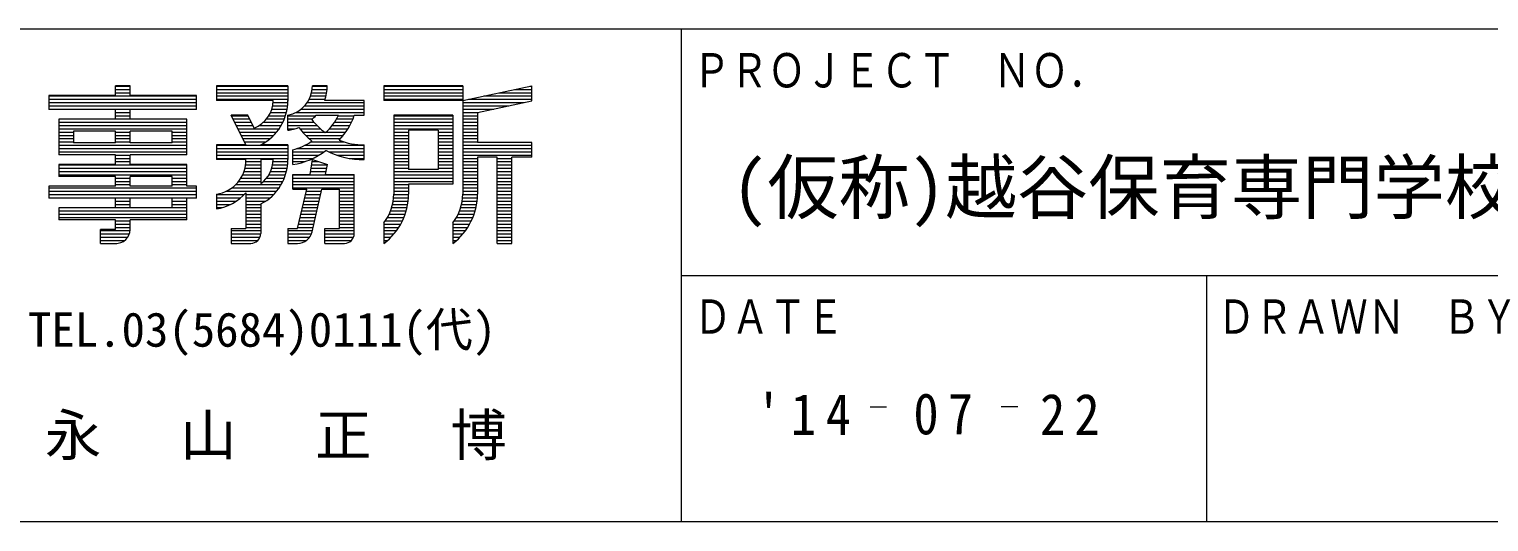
# Model space of a CAD drawing. Units: millimetres at full size, sheet at 1:200. Extents: x -919659 to 1109242, y -84607 to 904409.
# Drawn here: x -52515 to -36962, y 5797 to 11047 of the extents above; entities that cross this region are included whole.
import ezdxf
from ezdxf.enums import TextEntityAlignment as Align

# ---------------------------------------------------------------- set-up
doc = ezdxf.new("R2010")
doc.units = ezdxf.units.MM
doc.header["$LTSCALE"] = 200
doc.layers.add('7-8_', color=7, linetype='Continuous', lineweight=9)
doc.styles.add('ＭＳ ゴシック', font='')
doc.styles.get('ＭＳ ゴシック').set_extended_font_data('MS Gothic')

msp = doc.modelspace()

# ---------------------------------------------------------------- linework, layer by layer
at = {"layer": '7-8_', "color": 5, "lineweight": 5}
for p, q in [((1673.6, 11047.2), (-113726.4, 11047.2)), ((1673.6, 5797.2), (-113726.4, 5797.2))]:
    msp.add_line(p, q, dxfattribs=at)
at = {"layer": '7-8_', "color": 6, "lineweight": 20}
for p, q in [((-45568.7, 11047.2), (-45568.7, 5797.2)), ((-45568.7, 8422.2), (-23518.7, 8422.2)), ((-39968.7, 8422.2), (-39968.7, 5797.2)), ((-43554.8, 7022.2), (-43379.8, 7022.2)), ((-41982.5, 7022.2), (-42157.5, 7022.2))]:
    msp.add_line(p, q, dxfattribs=at)
at = {"layer": '7-8_', "color": 3, "lineweight": 13}
for p, q in [((-51596.9, 10339.6), (-51596.9, 10444.6)), ((-51439.4, 10444.6), (-51596.9, 10444.6)), ((-50520.7, 10444.6), (-50520.7, 10287.1)), ((-49759.5, 10444.6), (-50520.7, 10444.6)), ((-49759.5, 10444.6), (-49759.5, 10281.1)), ((-49339.4, 10444.6), (-49496.9, 10444.6)), ((-48735.7, 10444.6), (-48735.7, 10287.1)), ((-47895.7, 10444.6), (-48735.7, 10444.6)), ((-47895.7, 10287.1), (-47160.7, 10444.6)), ((-47895.7, 10444.6), (-47895.7, 9289.6)), ((-47160.7, 10283.9), (-47160.7, 10444.6)), ((-51596.9, 10339.6), (-52305.7, 10339.6)), ((-52305.7, 10339.6), (-52305.7, 10192.6)), ((-50730.7, 10192.6), (-50730.7, 10339.6)), ((-49916.9, 10287.1), (-50520.7, 10287.1)), ((-48945.7, 10287.1), (-49366.1, 10287.1)), ((-48945.7, 10129.6), (-48945.7, 10287.1)), ((-47895.7, 10287.1), (-48735.7, 10287.1)), ((-47738.2, 10158), (-47160.7, 10283.9)), ((-51596.9, 10192.6), (-52305.7, 10192.6)), ((-51596.9, 10087.6), (-51596.9, 10192.6)), ((-50730.7, 10192.6), (-51439.4, 10192.6)), ((-51439.4, 10087.6), (-51439.4, 10192.6)), ((-50205.7, 9814.6), (-50363.2, 10129.6)), ((-50187.1, 10129.6), (-50363.2, 10129.6)), ((-50118.8, 9993.1), (-50187.1, 10129.6)), ((-49759.5, 9970.3), (-49759.5, 10129.6)), ((-49458, 10129.6), (-49219.6, 10129.6)), ((-49050.7, 10129.6), (-48945.7, 10129.6)), ((-48630.7, 10129.6), (-48630.7, 9289.6)), ((-48000.7, 10129.6), (-48630.7, 10129.6)), ((-48000.7, 10129.6), (-48000.7, 9394.6)), ((-47738.2, 10158), (-47738.2, 9840.8)), ((-51596.9, 10087.6), (-52200.7, 10087.6)), ((-52200.7, 10087.6), (-52200.7, 9709.6)), ((-51596.9, 9961.6), (-52043.2, 9961.6)), ((-52043.2, 9961.6), (-52043.2, 9835.6)), ((-51596.9, 9835.6), (-51596.9, 9961.6)), ((-50835.7, 10087.6), (-51439.4, 10087.6)), ((-50993.2, 9961.6), (-51439.4, 9961.6)), ((-51439.4, 9835.6), (-51439.4, 9961.6)), ((-50993.2, 9835.6), (-50993.2, 9961.6)), ((-50835.7, 9709.6), (-50835.7, 10087.6)), ((-49759.5, 9972.1), (-49746.6, 9972.1)), ((-49642.9, 9999.7), (-49640.8, 9999)), ((-48158.2, 9972.1), (-48158.2, 9552)), ((-51596.9, 9835.6), (-52043.2, 9835.6)), ((-50993.2, 9835.6), (-51439.4, 9835.6)), ((-50205.7, 9814.6), (-50520.7, 9814.6)), ((-50520.7, 9814.6), (-50520.7, 9657.1)), ((-49759.5, 9814.6), (-50048.2, 9814.6)), ((-49759.5, 9814.6), (-49759.5, 9657.1)), ((-49506.4, 9858), (-49506.4, 9852.6)), ((-49356.8, 9945.2), (-49360.7, 9945.2)), ((-49212.8, 9864.6), (-49212.8, 9864.3)), ((-48945.7, 9657.1), (-48945.7, 9814.6)), ((-47160.7, 9840.8), (-47738.2, 9840.8)), ((-47160.7, 9683.3), (-47160.7, 9840.8)), ((-51596.9, 9709.6), (-52200.7, 9709.6)), ((-51596.9, 9604.6), (-51596.9, 9709.6)), ((-50835.7, 9709.6), (-51439.4, 9709.6)), ((-51439.4, 9604.6), (-51439.4, 9709.6)), ((-50205.7, 9657.1), (-50520.7, 9657.1)), ((-50048.2, 9657.1), (-50048.2, 9401.2)), ((-49916.9, 9657.1), (-50048.2, 9657.1)), ((-49707, 9604.6), (-49707, 9762.1)), ((-49521.2, 9499.6), (-49496.9, 9657.1)), ((-49496.9, 9657.1), (-49335.3, 9604.6)), ((-49354.1, 9753.4), (-49349.2, 9753.4)), ((-48960.3, 9657.1), (-48945.7, 9657.1)), ((-47738.2, 9683.3), (-47738.2, 9289.6)), ((-47528.2, 9683.3), (-47738.2, 9683.3)), ((-47528.2, 8764.6), (-47528.2, 9683.3)), ((-47160.7, 9683.3), (-47370.7, 9683.3)), ((-47370.7, 8764.6), (-47370.7, 9683.3)), ((-51596.9, 9604.6), (-52200.7, 9604.6)), ((-52200.7, 9604.6), (-52200.7, 9478.5)), ((-50835.7, 9604.6), (-51439.4, 9604.6)), ((-50835.7, 9373.6), (-50835.7, 9604.6)), ((-49707, 9499.6), (-49521.2, 9499.6)), ((-49707, 9342.1), (-49707, 9499.6)), ((-49359.5, 9499.6), (-49335.3, 9604.6)), ((-49359.5, 9499.6), (-49050.7, 9499.6)), ((-49050.7, 8869.6), (-49050.7, 9499.6)), ((-48158.2, 9552), (-48473.2, 9552)), ((-51596.9, 9373.6), (-52305.7, 9373.6)), ((-52305.7, 9373.6), (-52305.7, 9247.6)), ((-51596.9, 9478.5), (-52200.7, 9478.5)), ((-51596.9, 9373.6), (-51596.9, 9478.5)), ((-50993.2, 9478.5), (-51439.4, 9478.5)), ((-51439.4, 9373.6), (-51439.4, 9478.5)), ((-50993.2, 9373.6), (-51439.4, 9373.6)), ((-50993.2, 9373.6), (-50993.2, 9478.5)), ((-50730.7, 9373.6), (-50835.7, 9373.6)), ((-50730.7, 9247.6), (-50730.7, 9373.6)), ((-49707, 9342.1), (-49557.5, 9342.1)), ((-49654.5, 8922), (-49557.5, 9342.1)), ((-49501, 8886.6), (-49395.9, 9342.1)), ((-49395.9, 9342.1), (-49208.2, 9342.1)), ((-49208.2, 8922), (-49208.2, 9342.1)), ((-48473.2, 9394.6), (-48473.2, 9289.6)), ((-48000.7, 9394.6), (-48473.2, 9394.6)), ((-51596.9, 9247.6), (-52305.7, 9247.6)), ((-51596.9, 9142.6), (-51596.9, 9247.6)), ((-50993.2, 9247.6), (-51439.4, 9247.6)), ((-51439.4, 9142.6), (-51439.4, 9247.6)), ((-50993.2, 9142.6), (-50993.2, 9247.6)), ((-50835.7, 9016.5), (-50835.7, 9247.6)), ((-50730.7, 9247.6), (-50835.7, 9247.6)), ((-50520.7, 9289.6), (-50520.7, 9132.1)), ((-50205.7, 9304.9), (-50205.7, 8922)), ((-50048.2, 9184.6), (-50048.2, 8869.6)), ((-51596.9, 9142.6), (-52200.7, 9142.6)), ((-52200.7, 9142.6), (-52200.7, 9016.5)), ((-50993.2, 9142.6), (-51439.4, 9142.6)), ((-51596.9, 9016.5), (-52200.7, 9016.5)), ((-51754.4, 8764.6), (-51754.4, 8911.6)), ((-51596.9, 8911.6), (-51754.4, 8911.6)), ((-51596.9, 8911.6), (-51596.9, 9016.5)), ((-50835.7, 9016.5), (-51439.4, 9016.5)), ((-51439.4, 8911.6), (-51439.4, 9016.5)), ((-50363.2, 8922), (-50363.2, 8764.6)), ((-50363.2, 8922), (-50205.7, 8922)), ((-49759.5, 8922), (-49654.5, 8922)), ((-49365.7, 8922), (-49208.2, 8922)), ((-49365.7, 8764.6), (-49365.7, 8922)), ((-48735.7, 8983.4), (-48735.7, 8764.6)), ((-48000.7, 8983.4), (-48000.7, 8764.6)), ((-51754.4, 8764.6), (-51579.6, 8764.6)), ((-50363.2, 8764.6), (-50153.2, 8764.6)), ((-49365.7, 8764.6), (-49155.7, 8764.6)), ((-47528.2, 8764.6), (-47370.7, 8764.6))]:
    msp.add_line(p, q, dxfattribs=at)
at = {"layer": '7-8_'}
for p, q in [((-51596.9, 10440.6), (-51439.4, 10440.6)), ((-50520.7, 10440.6), (-49759.5, 10440.6)), ((-49497, 10440.5), (-49339.5, 10440.5)), ((-48735.7, 10440.5), (-47895.7, 10440.5)), ((-47179.4, 10440.6), (-47160.7, 10440.6)), ((-52305.7, 10335.6), (-50730.7, 10335.6)), ((-52305.7, 10300.5), (-50730.7, 10300.5)), ((-52305.7, 10265.6), (-50730.7, 10265.6)), ((-51596.9, 10405.5), (-51439.4, 10405.5)), ((-51596.9, 10370.6), (-51439.4, 10370.6)), ((-50520.7, 10405.5), (-49759.5, 10405.5)), ((-50520.7, 10370.6), (-49759.5, 10370.6)), ((-50520.7, 10335.6), (-49759.5, 10335.6)), ((-50520.7, 10300.5), (-49759.5, 10300.5)), ((-49917.7, 10265.6), (-49759.7, 10265.6)), ((-49551.6, 10265.6), (-48945.7, 10265.6)), ((-49531.1, 10300.5), (-49361.7, 10300.5)), ((-49516.1, 10335.6), (-49352.1, 10335.6)), ((-49505.6, 10370.6), (-49345.2, 10370.6)), ((-49499.3, 10405.5), (-49341, 10405.5)), ((-48735.7, 10405.5), (-47895.7, 10405.5)), ((-48735.7, 10370.6), (-47895.7, 10370.6)), ((-48735.7, 10335.6), (-47895.7, 10335.6)), ((-48735.7, 10300.5), (-47895.7, 10300.5)), ((-47895.7, 10265.6), (-47245, 10265.6)), ((-47832.7, 10300.5), (-47160.7, 10300.5)), ((-47669.4, 10335.6), (-47160.7, 10335.6)), ((-47506, 10370.6), (-47160.7, 10370.6)), ((-47342.7, 10405.5), (-47160.7, 10405.5)), ((-52305.7, 10230.6), (-50730.7, 10230.6)), ((-52305.7, 10195.6), (-50730.7, 10195.6)), ((-51596.9, 10160.5), (-51439.4, 10160.5)), ((-51596.9, 10125.5), (-51439.4, 10125.5)), ((-50361.2, 10125.5), (-50185.1, 10125.5)), ((-49961.5, 10125.5), (-49783.9, 10125.5)), ((-49943.4, 10160.5), (-49774.1, 10160.5)), ((-49930.5, 10195.6), (-49766.9, 10195.6)), ((-49922, 10230.6), (-49762.1, 10230.6)), ((-49759.5, 10125.5), (-49461.6, 10125.5)), ((-49669.2, 10160.5), (-48945.7, 10160.5)), ((-49615.8, 10195.5), (-48945.7, 10195.5)), ((-49579, 10230.6), (-48945.7, 10230.6)), ((-49221.4, 10125.5), (-49052, 10125.5)), ((-48630.7, 10125.5), (-48000.7, 10125.5)), ((-47895.7, 10230.6), (-47405.4, 10230.6)), ((-47895.7, 10195.6), (-47565.8, 10195.6)), ((-47895.7, 10160.5), (-47726.2, 10160.5)), ((-47895.7, 10125.5), (-47738.2, 10125.5)), ((-52200.7, 10055.6), (-50835.7, 10055.6)), ((-52200.7, 10020.6), (-50835.7, 10020.6)), ((-52200.7, 9985.6), (-50835.7, 9985.6)), ((-51596.9, 10090.6), (-51439.4, 10090.6)), ((-50343.7, 10090.6), (-50167.6, 10090.6)), ((-50326.2, 10055.6), (-50150.1, 10055.6)), ((-50308.7, 10020.6), (-50132.6, 10020.6)), ((-50291.2, 9985.6), (-49852.3, 9985.6)), ((-50064, 10020.6), (-49830.2, 10020.6)), ((-50018.3, 10055.6), (-49811.6, 10055.6)), ((-49985.7, 10090.6), (-49796.3, 10090.6)), ((-49759.5, 10090.6), (-49496.4, 10090.6)), ((-49759.5, 10055.6), (-49481.9, 10055.6)), ((-49759.5, 10020.6), (-49449.4, 10020.6)), ((-49759.5, 9985.6), (-49684.7, 9985.6)), ((-49630.4, 9985.6), (-49411.9, 9985.6)), ((-49315.1, 9985.6), (-49118.1, 9985.6)), ((-49285.3, 10020.6), (-49097.9, 10020.6)), ((-49260.2, 10055.6), (-49080.3, 10055.6)), ((-49239.1, 10090.6), (-49065, 10090.6)), ((-48630.7, 10090.6), (-48000.7, 10090.6)), ((-48630.7, 10055.6), (-48000.7, 10055.6)), ((-48630.7, 10020.6), (-48000.7, 10020.6)), ((-48630.7, 9985.6), (-48000.7, 9985.6)), ((-47895.7, 10090.6), (-47738.2, 10090.6)), ((-47895.7, 10055.6), (-47738.2, 10055.6)), ((-47895.7, 10020.6), (-47738.2, 10020.6)), ((-47895.7, 9985.6), (-47738.2, 9985.6)), ((-52200.7, 9950.6), (-52043.2, 9950.6)), ((-52200.7, 9915.5), (-52043.2, 9915.5)), ((-52200.7, 9880.5), (-52043.2, 9880.5)), ((-52200.7, 9845.6), (-52043.2, 9845.6)), ((-52200.7, 9810.6), (-50835.7, 9810.6)), ((-51596.9, 9950.6), (-51439.4, 9950.6)), ((-51596.9, 9915.5), (-51439.4, 9915.5)), ((-51596.9, 9880.5), (-51439.4, 9880.5)), ((-51596.9, 9845.6), (-51439.4, 9845.6)), ((-50993.2, 9950.6), (-50835.7, 9950.6)), ((-50993.2, 9915.5), (-50835.7, 9915.5)), ((-50993.2, 9880.5), (-50835.7, 9880.5)), ((-50993.2, 9845.6), (-50835.7, 9845.6)), ((-50520.7, 9810.6), (-49759.5, 9810.6)), ((-50273.7, 9950.6), (-49878.6, 9950.6)), ((-50256.2, 9915.5), (-49910, 9915.5)), ((-50238.7, 9880.5), (-49948, 9880.5)), ((-50221.2, 9845.6), (-49994.9, 9845.6)), ((-49601.2, 9950.6), (-49368.1, 9950.6)), ((-49577.2, 9810.6), (-48945.7, 9810.6)), ((-49568.8, 9915.5), (-49167.5, 9915.5)), ((-49532.4, 9880.5), (-49197.7, 9880.5)), ((-49516.9, 9845.6), (-49159.5, 9845.6)), ((-49350.8, 9950.6), (-49141.2, 9950.6)), ((-48630.7, 9950.6), (-48473.2, 9950.6)), ((-48630.7, 9915.5), (-48473.2, 9915.5)), ((-48630.7, 9880.5), (-48473.2, 9880.5)), ((-48630.7, 9845.6), (-48473.2, 9845.6)), ((-48630.7, 9810.6), (-48473.2, 9810.6)), ((-48158.2, 9950.6), (-48000.7, 9950.6)), ((-48158.2, 9915.5), (-48000.7, 9915.5)), ((-48158.2, 9880.5), (-48000.7, 9880.5)), ((-48158.2, 9845.6), (-48000.7, 9845.6)), ((-48158.2, 9810.6), (-48000.7, 9810.6)), ((-47895.7, 9950.6), (-47738.2, 9950.6)), ((-47895.7, 9915.5), (-47738.2, 9915.5)), ((-47895.7, 9880.5), (-47738.2, 9880.5)), ((-47895.7, 9845.6), (-47738.2, 9845.6)), ((-47895.7, 9810.6), (-47160.7, 9810.6)), ((-52200.7, 9775.6), (-50835.7, 9775.6)), ((-52200.7, 9740.6), (-50835.7, 9740.6)), ((-51596.9, 9705.6), (-51439.4, 9705.6)), ((-51596.9, 9670.6), (-51439.4, 9670.6)), ((-50520.7, 9775.6), (-49759.5, 9775.6)), ((-50520.7, 9740.6), (-49759.5, 9740.6)), ((-50520.7, 9705.6), (-49759.5, 9705.6)), ((-50520.7, 9670.6), (-49759.5, 9670.6)), ((-49707, 9740.6), (-49371.4, 9740.6)), ((-49707, 9705.5), (-49424.3, 9705.5)), ((-49707, 9670.5), (-49489.3, 9670.5)), ((-49660.8, 9775.6), (-48945.7, 9775.6)), ((-49323.2, 9740.6), (-48945.7, 9740.6)), ((-49238.2, 9705.5), (-48945.7, 9705.5)), ((-49105.1, 9670.5), (-48945.7, 9670.5)), ((-48630.7, 9775.6), (-48473.2, 9775.6)), ((-48630.7, 9740.6), (-48473.2, 9740.6)), ((-48630.7, 9705.6), (-48473.2, 9705.6)), ((-48630.7, 9670.6), (-48473.2, 9670.6)), ((-48158.2, 9775.6), (-48000.7, 9775.6)), ((-48158.2, 9740.6), (-48000.7, 9740.6)), ((-48158.2, 9705.6), (-48000.7, 9705.6)), ((-48158.2, 9670.6), (-48000.7, 9670.6)), ((-47895.7, 9775.6), (-47160.7, 9775.6)), ((-47895.7, 9740.6), (-47160.7, 9740.6)), ((-47895.7, 9705.6), (-47160.7, 9705.6)), ((-47895.7, 9670.6), (-47738.2, 9670.6)), ((-47528.2, 9670.6), (-47370.7, 9670.6)), ((-52200.7, 9600.5), (-50835.7, 9600.5)), ((-52200.7, 9565.6), (-50835.7, 9565.6)), ((-52200.7, 9530.6), (-50835.7, 9530.6)), ((-52200.7, 9495.6), (-50835.7, 9495.6)), ((-51596.9, 9635.5), (-51439.4, 9635.5)), ((-50240, 9495.6), (-50048.2, 9495.6)), ((-50225.8, 9530.6), (-50048.2, 9530.6)), ((-50215.5, 9565.6), (-50048.2, 9565.6)), ((-50209, 9600.5), (-50048.2, 9600.5)), ((-50205.9, 9635.5), (-50048.2, 9635.5)), ((-49961.5, 9495.6), (-49783.9, 9495.6)), ((-49943.4, 9530.6), (-49774.1, 9530.6)), ((-49930.5, 9565.6), (-49766.9, 9565.6)), ((-49922, 9600.5), (-49762.1, 9600.5)), ((-49917.7, 9635.5), (-49759.7, 9635.5)), ((-49707, 9635.5), (-49576.1, 9635.5)), ((-49707, 9495.6), (-49050.7, 9495.6)), ((-49516.4, 9530.6), (-49352.4, 9530.6)), ((-49511, 9565.6), (-49344.3, 9565.6)), ((-49505.6, 9600.5), (-49336.2, 9600.5)), ((-49500.3, 9635.5), (-49430.7, 9635.5)), ((-48630.7, 9635.6), (-48473.2, 9635.6)), ((-48630.7, 9600.5), (-48473.2, 9600.5)), ((-48630.7, 9565.6), (-48473.2, 9565.6)), ((-48630.7, 9530.6), (-48000.7, 9530.6)), ((-48630.7, 9495.6), (-48000.7, 9495.6)), ((-48158.2, 9635.6), (-48000.7, 9635.6)), ((-48158.2, 9600.5), (-48000.7, 9600.5)), ((-48158.2, 9565.6), (-48000.7, 9565.6)), ((-47895.7, 9635.6), (-47738.2, 9635.6)), ((-47895.7, 9600.5), (-47738.2, 9600.5)), ((-47895.7, 9565.6), (-47738.2, 9565.6)), ((-47895.7, 9530.6), (-47738.2, 9530.6)), ((-47895.7, 9495.6), (-47738.2, 9495.6)), ((-47528.2, 9635.6), (-47370.7, 9635.6)), ((-47528.2, 9600.5), (-47370.7, 9600.5)), ((-47528.2, 9565.6), (-47370.7, 9565.6)), ((-47528.2, 9530.6), (-47370.7, 9530.6)), ((-47528.2, 9495.6), (-47370.7, 9495.6)), ((-52305.7, 9355.5), (-50730.7, 9355.5)), ((-51596.9, 9460.5), (-51439.4, 9460.5)), ((-51596.9, 9425.5), (-51439.4, 9425.5)), ((-51596.9, 9390.5), (-51439.4, 9390.5)), ((-50993.2, 9460.5), (-50835.7, 9460.5)), ((-50993.2, 9425.5), (-50835.7, 9425.5)), ((-50993.2, 9390.5), (-50835.7, 9390.5)), ((-50355.7, 9355.5), (-49852.3, 9355.5)), ((-50314.3, 9390.5), (-49830.2, 9390.5)), ((-50283.1, 9425.5), (-50048.2, 9425.5)), ((-50258.8, 9460.5), (-50048.2, 9460.5)), ((-50018.3, 9425.5), (-49811.6, 9425.5)), ((-49985.7, 9460.5), (-49796.3, 9460.5)), ((-49707, 9460.5), (-49050.7, 9460.5)), ((-49707, 9425.5), (-49050.7, 9425.5)), ((-49707, 9390.5), (-49050.7, 9390.5)), ((-49707, 9355.5), (-49050.7, 9355.5)), ((-48630.7, 9460.6), (-48000.7, 9460.6)), ((-48630.7, 9425.6), (-48000.7, 9425.6)), ((-48630.7, 9390.5), (-48473.2, 9390.5)), ((-48630.7, 9355.5), (-48473.2, 9355.5)), ((-47895.7, 9460.6), (-47738.2, 9460.6)), ((-47895.7, 9425.6), (-47738.2, 9425.6)), ((-47895.7, 9390.5), (-47738.2, 9390.5)), ((-47895.7, 9355.5), (-47738.2, 9355.5)), ((-47528.2, 9460.6), (-47370.7, 9460.6)), ((-47528.2, 9425.6), (-47370.7, 9425.6)), ((-47528.2, 9390.5), (-47370.7, 9390.5)), ((-47528.2, 9355.5), (-47370.7, 9355.5)), ((-52305.7, 9320.6), (-50730.7, 9320.6)), ((-52305.7, 9285.6), (-50730.7, 9285.6)), ((-52305.7, 9250.6), (-50730.7, 9250.6)), ((-51596.9, 9215.5), (-51439.4, 9215.5)), ((-51596.9, 9180.5), (-51439.4, 9180.5)), ((-50993.2, 9215.5), (-50835.7, 9215.5)), ((-50993.2, 9180.5), (-50835.7, 9180.5)), ((-50520.7, 9285.6), (-50223.7, 9285.6)), ((-50520.7, 9250.6), (-50261.5, 9250.6)), ((-50520.7, 9215.5), (-50308.1, 9215.5)), ((-50520.7, 9180.5), (-50368.6, 9180.5)), ((-50415.1, 9320.6), (-49878.6, 9320.6)), ((-50205.7, 9285.6), (-49910.1, 9285.6)), ((-50205.7, 9250.6), (-49948, 9250.6)), ((-50205.7, 9215.5), (-49994.9, 9215.5)), ((-50205.7, 9180.5), (-50048.2, 9180.5)), ((-49594.8, 9180.5), (-49433.1, 9180.5)), ((-49586.7, 9215.5), (-49425.1, 9215.5)), ((-49578.6, 9250.6), (-49417, 9250.6)), ((-49570.6, 9285.6), (-49408.9, 9285.6)), ((-49562.5, 9320.6), (-49400.8, 9320.6)), ((-49208.2, 9320.6), (-49050.7, 9320.6)), ((-49208.2, 9285.6), (-49050.7, 9285.6)), ((-49208.2, 9250.6), (-49050.7, 9250.6)), ((-49208.2, 9215.5), (-49050.7, 9215.5)), ((-49208.2, 9180.5), (-49050.7, 9180.5)), ((-48642.7, 9180.5), (-48482.3, 9180.5)), ((-48636.2, 9215.5), (-48477.4, 9215.5)), ((-48632.2, 9250.6), (-48474.4, 9250.6)), ((-48630.7, 9320.6), (-48473.2, 9320.6)), ((-48630.7, 9285.6), (-48473.2, 9285.6)), ((-47907.7, 9180.5), (-47747.3, 9180.5)), ((-47901.2, 9215.5), (-47742.4, 9215.5)), ((-47897.2, 9250.6), (-47739.3, 9250.6)), ((-47895.7, 9320.6), (-47738.2, 9320.6)), ((-47895.7, 9285.6), (-47738.2, 9285.6)), ((-47528.2, 9320.6), (-47370.7, 9320.6)), ((-47528.2, 9285.6), (-47370.7, 9285.6)), ((-47528.2, 9250.6), (-47370.7, 9250.6)), ((-47528.2, 9215.5), (-47370.7, 9215.5)), ((-47528.2, 9180.5), (-47370.7, 9180.5)), ((-52200.7, 9110.5), (-50835.7, 9110.5)), ((-52200.7, 9075.6), (-50835.7, 9075.6)), ((-52200.7, 9040.6), (-50835.7, 9040.6)), ((-51596.9, 9145.5), (-51439.4, 9145.5)), ((-50993.2, 9145.5), (-50835.7, 9145.5)), ((-50520.7, 9145.5), (-50459.6, 9145.5)), ((-50205.7, 9145.5), (-50048.2, 9145.5)), ((-50205.7, 9110.5), (-50048.2, 9110.5)), ((-50205.7, 9075.6), (-50048.2, 9075.6)), ((-50205.7, 9040.6), (-50048.2, 9040.6)), ((-49627.1, 9040.6), (-49465.4, 9040.6)), ((-49619, 9075.6), (-49457.4, 9075.6)), ((-49610.9, 9110.5), (-49449.3, 9110.5)), ((-49602.9, 9145.5), (-49441.2, 9145.5)), ((-49208.2, 9145.5), (-49050.7, 9145.5)), ((-49208.2, 9110.5), (-49050.7, 9110.5)), ((-49208.2, 9075.6), (-49050.7, 9075.6)), ((-49208.2, 9040.6), (-49050.7, 9040.6)), ((-48697.3, 9040.6), (-48522.3, 9040.6)), ((-48678.9, 9075.6), (-48509.1, 9075.6)), ((-48663.9, 9110.5), (-48498.1, 9110.5)), ((-48651.9, 9145.5), (-48489.2, 9145.5)), ((-47962.3, 9040.6), (-47787.2, 9040.6)), ((-47943.9, 9075.6), (-47774.1, 9075.6)), ((-47928.9, 9110.5), (-47763.1, 9110.5)), ((-47916.9, 9145.5), (-47754.2, 9145.5)), ((-47528.2, 9145.5), (-47370.7, 9145.5)), ((-47528.2, 9110.5), (-47370.7, 9110.5)), ((-47528.2, 9075.6), (-47370.7, 9075.6)), ((-47528.2, 9040.6), (-47370.7, 9040.6)), ((-51754.4, 8900.6), (-51440, 8900.6)), ((-51754.4, 8865.5), (-51447.2, 8865.5)), ((-51596.9, 9005.5), (-51439.4, 9005.5)), ((-51596.9, 8970.5), (-51439.4, 8970.5)), ((-51596.9, 8935.5), (-51439.4, 8935.5)), ((-50363.2, 8900.6), (-50048.2, 8900.6)), ((-50363.2, 8865.5), (-50048.2, 8865.5)), ((-50205.7, 9005.5), (-50048.2, 9005.5)), ((-50205.7, 8970.5), (-50048.2, 8970.5)), ((-50205.7, 8935.5), (-50048.2, 8935.5)), ((-49759.5, 8900.6), (-49497.8, 8900.6)), ((-49759.5, 8865.5), (-49507.4, 8865.5)), ((-49651.3, 8935.5), (-49489.7, 8935.5)), ((-49643.3, 8970.5), (-49481.6, 8970.5)), ((-49635.2, 9005.5), (-49473.5, 9005.5)), ((-49365.7, 8900.6), (-49050.7, 8900.6)), ((-49365.7, 8865.5), (-49050.7, 8865.5)), ((-49208.2, 9005.5), (-49050.7, 9005.5)), ((-49208.2, 8970.5), (-49050.7, 8970.5)), ((-49208.2, 8935.5), (-49050.7, 8935.5)), ((-48735.7, 8970.5), (-48555.9, 8970.5)), ((-48735.7, 8935.5), (-48576.9, 8935.5)), ((-48735.7, 8900.6), (-48600.9, 8900.6)), ((-48735.7, 8865.5), (-48628.6, 8865.5)), ((-48719.4, 9005.5), (-48537.8, 9005.5)), ((-48000.7, 8970.5), (-47820.9, 8970.5)), ((-48000.7, 8935.5), (-47841.8, 8935.5)), ((-48000.7, 8900.6), (-47865.9, 8900.6)), ((-48000.7, 8865.5), (-47893.5, 8865.5)), ((-47984.4, 9005.5), (-47802.8, 9005.5)), ((-47528.2, 9005.5), (-47370.7, 9005.5)), ((-47528.2, 8970.5), (-47370.7, 8970.5)), ((-47528.2, 8935.5), (-47370.7, 8935.5)), ((-47528.2, 8900.6), (-47370.7, 8900.6)), ((-47528.2, 8865.5), (-47370.7, 8865.5)), ((-51754.4, 8830.6), (-51464.4, 8830.6)), ((-51754.4, 8795.5), (-51497, 8795.5)), ((-50363.2, 8830.6), (-50055.7, 8830.6)), ((-50363.2, 8795.5), (-50078.7, 8795.5)), ((-49759.5, 8830.6), (-49526.3, 8830.6)), ((-49759.5, 8795.5), (-49560.6, 8795.5)), ((-49365.7, 8830.6), (-49058.2, 8830.6)), ((-49365.7, 8795.5), (-49081.2, 8795.5)), ((-48735.7, 8830.6), (-48660.4, 8830.6)), ((-48735.7, 8795.5), (-48697.5, 8795.5)), ((-48000.7, 8830.6), (-47925.4, 8830.6)), ((-48000.7, 8795.5), (-47962.4, 8795.5)), ((-47528.2, 8830.6), (-47370.7, 8830.6)), ((-47528.2, 8795.5), (-47370.7, 8795.5))]:
    msp.add_line(p, q, dxfattribs=at)
at = {"layer": '7-8_', "color": 3, "lineweight": 13}
for points in [[(-50730.7, 10339.6), (-51439.4, 10339.6), (-51439.4, 10444.6)], [(-48158.2, 9972.1), (-48473.2, 9972.1), (-48473.2, 9552)], [(-49759.5, 8922), (-49759.5, 8764.6), (-49654.5, 8764.6)]]:
    msp.add_lwpolyline(points, dxfattribs=at)
for centre, radius, start, end in [((-49817.2, 10444.6), 320.2, 280.38884, 359.99998), ((-49817.2, 10444.6), 477.7, 340.75121, 359.99998), ((-50231.9, 10287.1), 315, 291.03973, 359.99997), ((-50285.5, 10284.1), 526.1, 296.81599, 0.32481), ((-49817.2, 10444.6), 477.7, 310.85063, 318.75035), ((-49707, 10349), 534.5, 310.92406, 335.75484), ((-49707, 10349), 691.9, 315.57062, 341.50774), ((-49817.2, 10444.6), 477.7, 276.94283, 291.39044), ((-48952.9, 10519.7), 862.6, 217.12914, 230.09125), ((-48953.4, 10514.5), 700, 218.03928, 234.42145), ((-49857.9, 10363.6), 620.2, 284.08388, 304.51759), ((-48953.4, 10514.5), 700, 248.25023, 270.62906), ((-50569.1, 9649.9), 363.5, 277.66251, 1.13484), ((-50285.5, 9654.1), 526.1, 296.81599, 0.32481), ((-50231.9, 9657.1), 315, 305.68532, 359.99997), ((-49815.4, 10354.1), 757.3, 278.23125, 307.52177), ((-48952.9, 10519.7), 862.6, 242.65341, 270.48347), ((-50605.2, 9659.7), 534.3, 279.10524, 318.39592), ((-49129.4, 9289.6), 656.2, 306.86987, 359.99998), ((-49129.4, 9289.6), 498.7, 322.13634, 359.99998), ((-48394.4, 9289.6), 656.2, 306.86987, 359.99998), ((-48394.4, 9289.6), 498.7, 322.13634, 359.99998), ((-51588.3, 8913.1), 148.8, 266.65973, 359.39035), ((-50153.2, 8869.6), 105, 269.99995, 359.99997), ((-49654.5, 8922), 157.5, 269.99995, 347.00536), ((-49155.7, 8869.6), 105, 269.99995, 359.99997)]:
    msp.add_arc(centre, radius, start, end, dxfattribs=at)

# ---------------------------------------------------------------- texts
at = {"layer": '7-8_', "style": 'ＭＳ ゴシック', "width": 0.8}
for s, p in [('ＰＲＯＪＥＣＴ\u3000ＮＯ．', (-45443.1, 10316)), ('ＤＡＴＥ', (-45431.4, 7691)), ('ＤＲＡＷＮ\u3000ＢＹ', (-39853.3, 7691))]:
    msp.add_text(s, height=366.6, dxfattribs=at).set_placement(p, align=Align.BOTTOM_LEFT)
at = {"layer": '7-8_', "color": 3, "style": 'ＭＳ ゴシック'}
msp.add_text('(仮称)越谷保育専門学校附属認定こども園さくらの森新築工事', height=557.2, dxfattribs=at).set_placement((-45029.5, 8917.2), align=Align.BOTTOM_LEFT)
at = {"layer": '7-8_', "style": 'ＭＳ ゴシック'}
msp.add_text('TEL.03(5684)0111(代)', height=366.6, dxfattribs=at).set_placement((-52528.4, 7553.2), align=Align.BOTTOM_LEFT)
at = {"layer": '7-8_', "char_height": 439.9, "attachment_point": 7, "style": 'ＭＳ ゴシック'}
for s, insert in [("\\T1.38;\\W0.9;'14", (-44770.8, 6722.2)), ('\\T1.36;\\W0.9;07', (-43093.7, 6722.2)), ('\\T1.36;\\W0.9;22', (-41744.7, 6722.2)), ('\\T1.2;永\u3000山\u3000正\u3000博', (-52347.3, 6453.8))]:
    msp.add_mtext(s, dxfattribs=dict(at, insert=insert))

doc.saveas('drawing.dxf')
